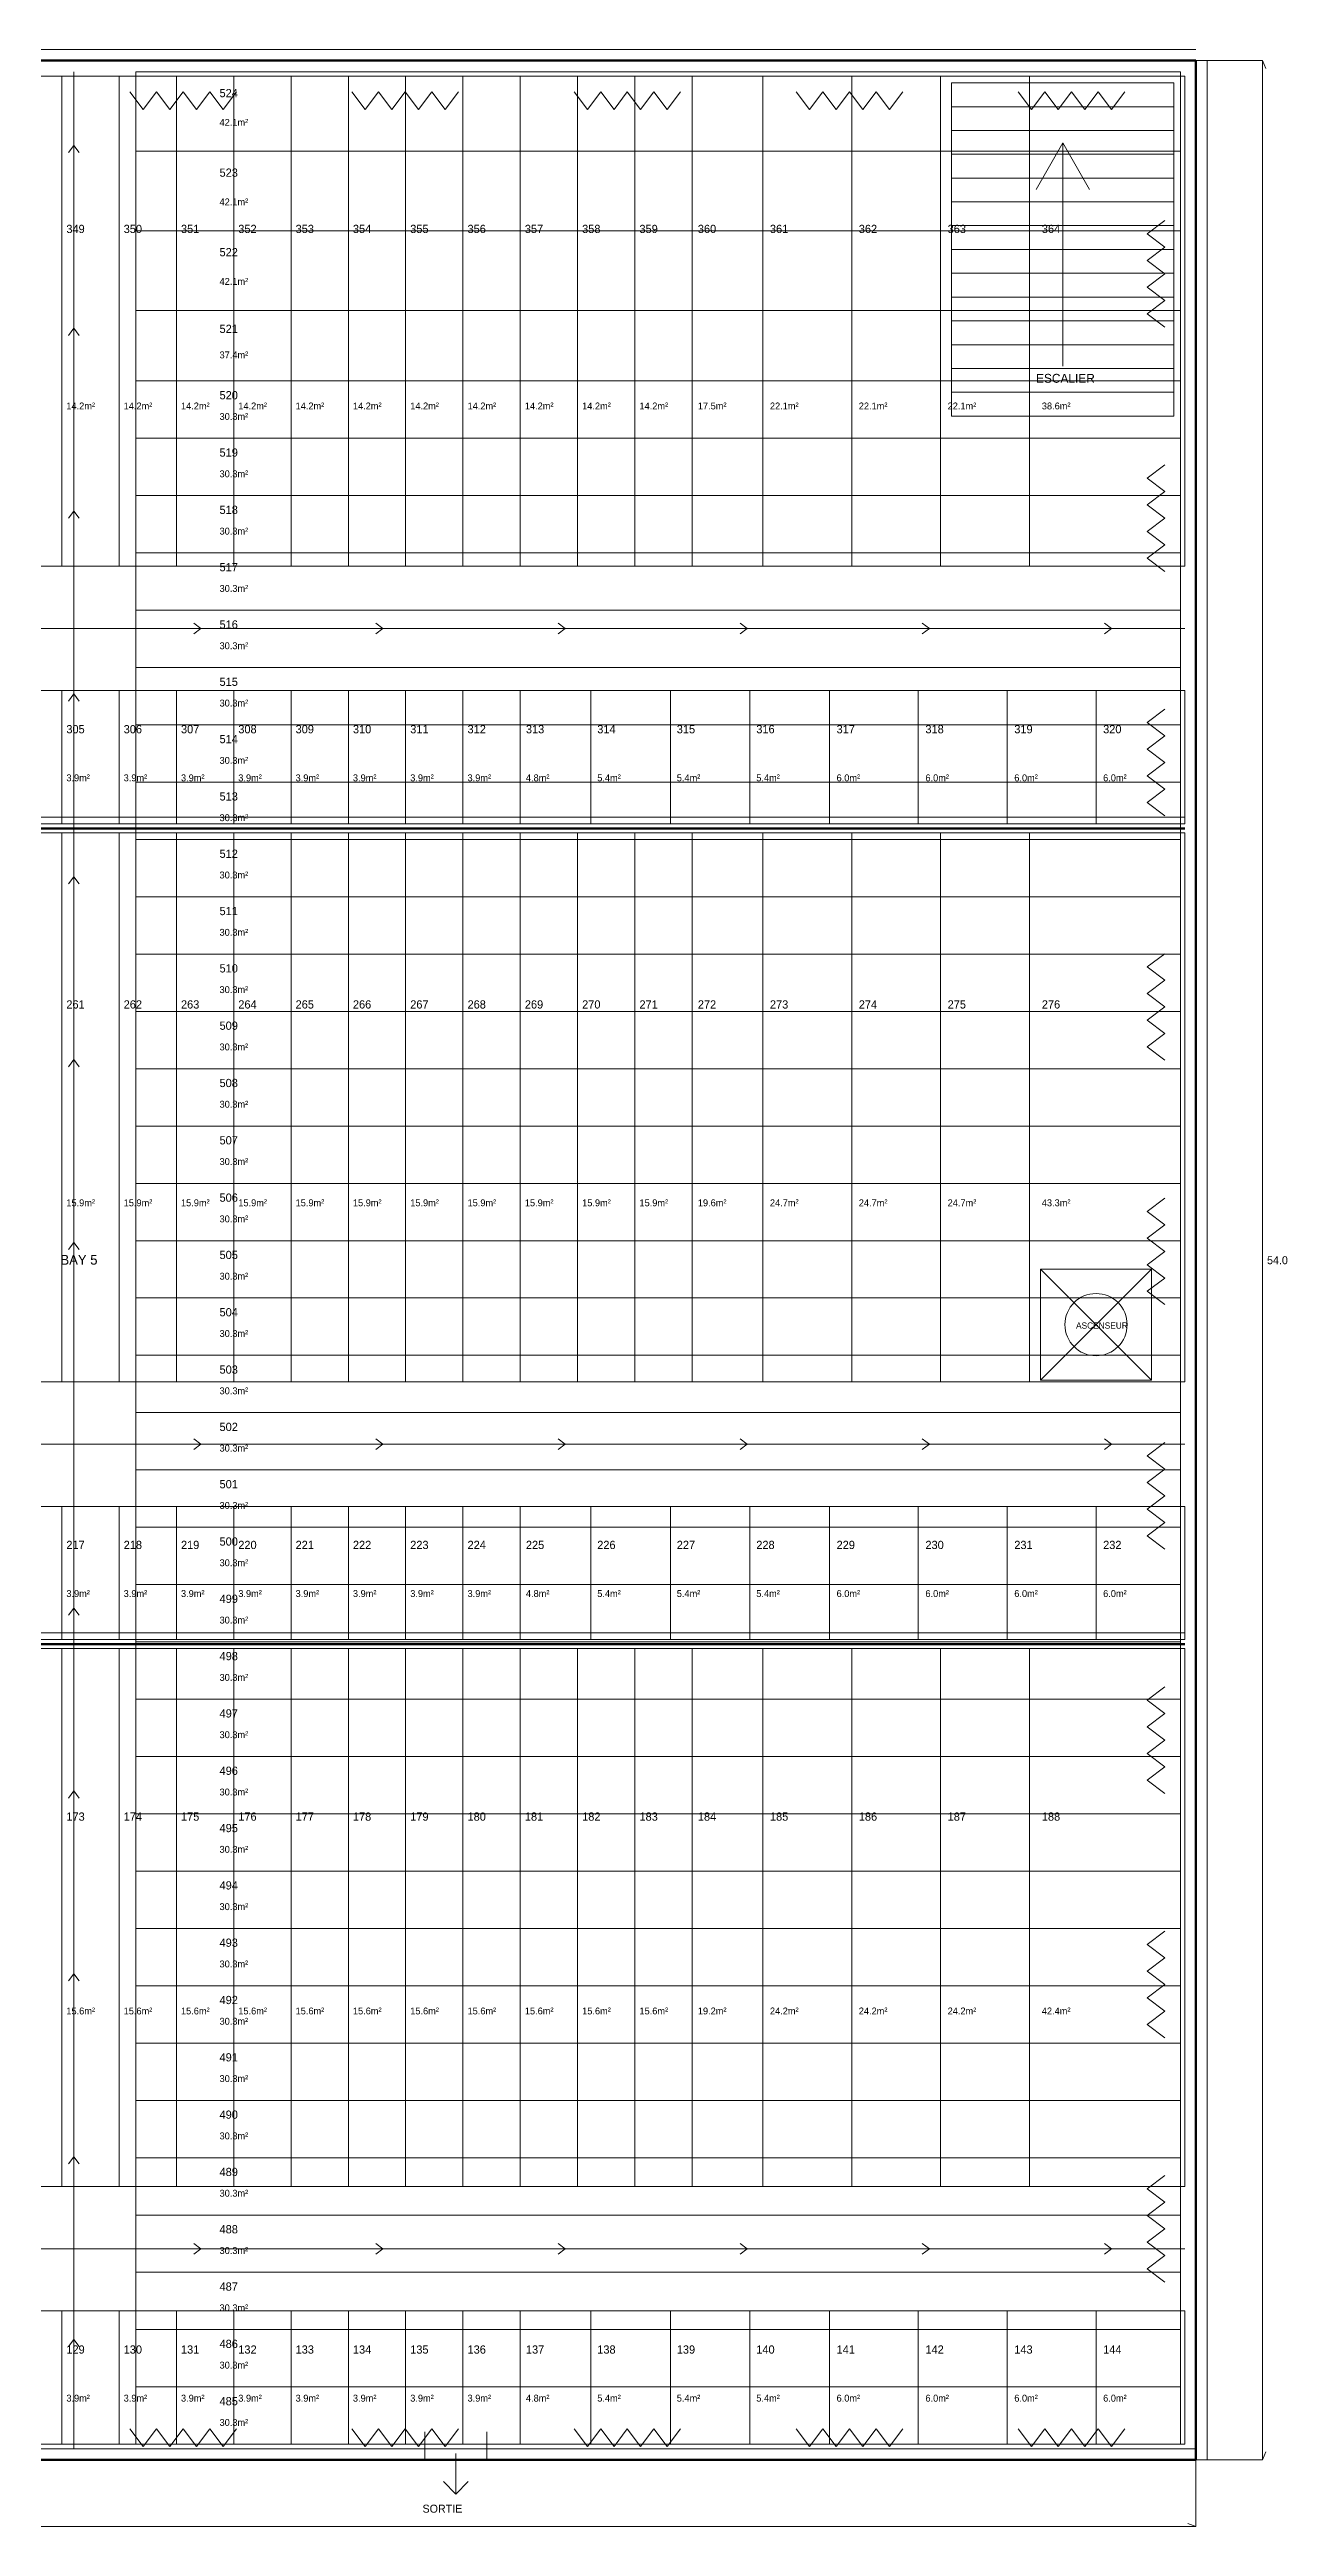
# Model space of a CAD drawing. Header units: millimetres. Extents: x -550 to 64059, y -5204 to 54250.
# Drawn here: x 36194 to 64059, y -1500 to 54250 of the extents above; entities that cross this region are included whole.
import ezdxf

# ---------------------------------------------------------------- set-up
doc = ezdxf.new("R2010")
doc.units = ezdxf.units.MM
for name, color, linetype, lineweight in [('Cote', 8, 'Continuous', 9), ('Fleche', 5, 'Continuous', 13), ('ligne circulation', 5, 'Continuous', 9), ('Mur', 250, 'Continuous', 50), ('Radiateur', 1, 'Continuous', 9), ('Texte', 7, 'Continuous', 0), ('Tole Blanche', 8, 'Continuous', 18)]:
    doc.layers.add(name, color=color, linetype=linetype, lineweight=lineweight)

msp = doc.modelspace()

# ---------------------------------------------------------------- linework, layer by layer
at = {"layer": 'Cote', "lineweight": 9}
for p, q in [((62000, 54000), (63500, 54000)), ((63500, 0), (63500, 54000)), ((63500, 54000), (63570, 53820)), ((62000, 0), (62000, -1500)), ((62000, 0), (63500, 0)), ((63500, 0), (63570, 180)), ((0, -1500), (62000, -1500)), ((62000, -1500), (61820, -1430))]:
    msp.add_line(p, q, dxfattribs=at)
at = {"layer": 'Fleche', "lineweight": 13}
for p, q in [((36740, 52092), (36620, 51932)), ((36740, 51692), (36740, 52092)), ((36740, 52092), (36860, 51932)), ((59000, 52150), (58400, 51100)), ((59000, 47125), (59000, 52150)), ((59000, 52150), (59600, 51100)), ((36740, 47977), (36620, 47817)), ((36740, 47577), (36740, 47977)), ((36740, 47977), (36860, 47817)), ((36740, 43862), (36620, 43702)), ((36740, 43462), (36740, 43862)), ((36740, 43862), (36860, 43702)), ((39600, 41220), (39440, 41340)), ((43700, 41220), (43540, 41340)), ((47800, 41220), (47640, 41340)), ((51900, 41220), (51740, 41340)), ((56000, 41220), (55840, 41340)), ((60100, 41220), (59940, 41340)), ((39200, 41220), (39600, 41220)), ((39600, 41220), (39440, 41100)), ((43300, 41220), (43700, 41220)), ((43700, 41220), (43540, 41100)), ((47400, 41220), (47800, 41220)), ((47800, 41220), (47640, 41100)), ((51500, 41220), (51900, 41220)), ((51900, 41220), (51740, 41100)), ((55600, 41220), (56000, 41220)), ((56000, 41220), (55840, 41100)), ((59700, 41220), (60100, 41220)), ((60100, 41220), (59940, 41100)), ((36740, 39746), (36620, 39586)), ((36740, 39346), (36740, 39746)), ((36740, 39746), (36860, 39586)), ((36740, 35631), (36620, 35471)), ((36740, 35231), (36740, 35631)), ((36740, 35631), (36860, 35471)), ((36740, 31515), (36620, 31355)), ((36740, 31115), (36740, 31515)), ((36740, 31515), (36860, 31355)), ((36740, 27400), (36620, 27240)), ((36740, 27000), (36740, 27400)), ((36740, 27400), (36860, 27240)), ((39200, 22860), (39600, 22860)), ((39600, 22860), (39440, 22980)), ((39600, 22860), (39440, 22740)), ((43300, 22860), (43700, 22860)), ((43700, 22860), (43540, 22980)), ((43700, 22860), (43540, 22740)), ((47400, 22860), (47800, 22860)), ((47800, 22860), (47640, 22980)), ((47800, 22860), (47640, 22740)), ((51500, 22860), (51900, 22860)), ((51900, 22860), (51740, 22980)), ((51900, 22860), (51740, 22740)), ((55600, 22860), (56000, 22860)), ((56000, 22860), (55840, 22980)), ((56000, 22860), (55840, 22740)), ((59700, 22860), (60100, 22860)), ((60100, 22860), (59940, 22980)), ((60100, 22860), (59940, 22740)), ((36740, 19169), (36620, 19009)), ((36740, 18769), (36740, 19169)), ((36740, 19169), (36860, 19009)), ((36740, 15054), (36620, 14894)), ((36740, 14654), (36740, 15054)), ((36740, 15054), (36860, 14894)), ((36740, 10938), (36620, 10778)), ((36740, 10538), (36740, 10938)), ((36740, 10938), (36860, 10778)), ((36740, 6823), (36620, 6663)), ((36740, 6423), (36740, 6823)), ((36740, 6823), (36860, 6663)), ((39200, 4750), (39600, 4750)), ((39600, 4750), (39440, 4870)), ((39600, 4750), (39440, 4630)), ((43300, 4750), (43700, 4750)), ((43700, 4750), (43540, 4870)), ((43700, 4750), (43540, 4630)), ((47400, 4750), (47800, 4750)), ((47800, 4750), (47640, 4870)), ((47800, 4750), (47640, 4630)), ((51500, 4750), (51900, 4750)), ((51900, 4750), (51740, 4870)), ((51900, 4750), (51740, 4630)), ((55600, 4750), (56000, 4750)), ((56000, 4750), (55840, 4870)), ((56000, 4750), (55840, 4630)), ((59700, 4750), (60100, 4750)), ((60100, 4750), (59940, 4870)), ((60100, 4750), (59940, 4630)), ((36740, 2708), (36620, 2548)), ((36740, 2308), (36740, 2708)), ((36740, 2708), (36860, 2548)), ((45340, 140), (45340, -770)), ((45340, -770), (45060, -490)), ((45340, -770), (45620, -490))]:
    msp.add_line(p, q, dxfattribs=at)
at = {"layer": 'ligne circulation', "lineweight": 9}
for p, q in [((36740, 250), (36740, 53750)), ((250, 41220), (61750, 41220)), ((250, 22860), (61750, 22860)), ((250, 4750), (61750, 4750))]:
    msp.add_line(p, q, dxfattribs=at)
at = {"layer": 'Mur', "lineweight": 18}
for p, q in [((62000, 54250), (0, 54250)), ((62250, 0), (62250, 54000)), ((250, 36970), (61750, 36970)), ((250, 18610), (61750, 18610)), ((0, 250), (62000, 250))]:
    msp.add_line(p, q, dxfattribs=at)
at = {"layer": 'Mur', "lineweight": 50}
for p, q in [((62000, 54000), (0, 54000)), ((62000, 0), (62000, 54000)), ((250, 36720), (61750, 36720)), ((250, 18360), (61750, 18360)), ((0, 0), (62000, 0))]:
    msp.add_line(p, q, dxfattribs=at)
at = {"layer": 'Mur', "lineweight": 9}
for p, q in [((56500, 52964), (61500, 52964)), ((56500, 52429), (61500, 52429)), ((56500, 51893), (61500, 51893)), ((56500, 51357), (61500, 51357)), ((56500, 50821), (61500, 50821)), ((56500, 50286), (61500, 50286)), ((56500, 49750), (61500, 49750)), ((56500, 49214), (61500, 49214)), ((56500, 48679), (61500, 48679)), ((56500, 48143), (61500, 48143)), ((56500, 47607), (61500, 47607)), ((56500, 47071), (61500, 47071)), ((56500, 46536), (61500, 46536)), ((58500, 24300), (61000, 26800)), ((61000, 24300), (58500, 26800)), ((44640, 0), (44640, 630)), ((46040, 0), (46040, 630))]:
    msp.add_line(p, q, dxfattribs=at)
at = {"layer": 'Mur', "lineweight": 25}
msp.add_line((44640, 0), (46040, 0), dxfattribs=at)
at = {"layer": 'Mur', "lineweight": 13}
for points in [[(56500, 46000), (61500, 46000), (61500, 53500), (56500, 53500)], [(58500, 24300), (61000, 24300), (61000, 26800), (58500, 26800)]]:
    msp.add_lwpolyline(points, close=True, dxfattribs=at)
at = {"layer": 'Mur', "lineweight": 9}
msp.add_circle((59750, 25550), 700, dxfattribs=at)
at = {"layer": 'Radiateur', "lineweight": 9}
for p, q in [((38000, 53300), (38300, 52900)), ((38300, 52900), (38600, 53300)), ((38600, 53300), (38900, 52900)), ((38900, 52900), (39200, 53300)), ((39200, 53300), (39500, 52900)), ((39500, 52900), (39800, 53300)), ((39800, 53300), (40100, 52900)), ((40100, 52900), (40400, 53300)), ((43000, 53300), (43300, 52900)), ((43300, 52900), (43600, 53300)), ((43600, 53300), (43900, 52900)), ((43900, 52900), (44200, 53300)), ((44200, 53300), (44500, 52900)), ((44500, 52900), (44800, 53300)), ((44800, 53300), (45100, 52900)), ((45100, 52900), (45400, 53300)), ((48000, 53300), (48300, 52900)), ((48300, 52900), (48600, 53300)), ((48600, 53300), (48900, 52900)), ((48900, 52900), (49200, 53300)), ((49200, 53300), (49500, 52900)), ((49500, 52900), (49800, 53300)), ((49800, 53300), (50100, 52900)), ((50100, 52900), (50400, 53300)), ((53000, 53300), (53300, 52900)), ((53300, 52900), (53600, 53300)), ((53600, 53300), (53900, 52900)), ((53900, 52900), (54200, 53300)), ((54200, 53300), (54500, 52900)), ((54500, 52900), (54800, 53300)), ((54800, 53300), (55100, 52900)), ((55100, 52900), (55400, 53300)), ((58000, 53300), (58300, 52900)), ((58300, 52900), (58600, 53300)), ((58600, 53300), (58900, 52900)), ((58900, 52900), (59200, 53300)), ((59200, 53300), (59500, 52900)), ((59500, 52900), (59800, 53300)), ((59800, 53300), (60100, 52900)), ((60100, 52900), (60400, 53300)), ((60900, 50100), (61300, 50400)), ((61300, 49800), (60900, 50100)), ((60900, 49500), (61300, 49800)), ((61300, 49200), (60900, 49500)), ((60900, 48900), (61300, 49200)), ((61300, 48600), (60900, 48900)), ((60900, 48300), (61300, 48600)), ((61300, 48000), (60900, 48300)), ((60900, 44600), (61300, 44900)), ((61300, 44300), (60900, 44600)), ((60900, 44000), (61300, 44300)), ((61300, 43700), (60900, 44000)), ((60900, 43400), (61300, 43700)), ((61300, 43100), (60900, 43400)), ((60900, 42800), (61300, 43100)), ((61300, 42500), (60900, 42800)), ((60900, 39100), (61300, 39400)), ((61300, 38800), (60900, 39100)), ((60900, 38500), (61300, 38800)), ((61300, 38200), (60900, 38500)), ((60900, 37900), (61300, 38200)), ((61300, 37600), (60900, 37900)), ((60900, 37300), (61300, 37600)), ((61300, 37000), (60900, 37300)), ((60900, 33600), (61300, 33900)), ((61300, 33300), (60900, 33600)), ((60900, 33000), (61300, 33300)), ((61300, 32700), (60900, 33000)), ((60900, 32400), (61300, 32700)), ((61300, 32100), (60900, 32400)), ((60900, 31800), (61300, 32100)), ((61300, 31500), (60900, 31800)), ((60900, 28100), (61300, 28400)), ((61300, 27800), (60900, 28100)), ((60900, 27500), (61300, 27800)), ((61300, 27200), (60900, 27500)), ((60900, 26900), (61300, 27200)), ((61300, 26600), (60900, 26900)), ((60900, 26300), (61300, 26600)), ((61300, 26000), (60900, 26300)), ((60900, 22600), (61300, 22900)), ((61300, 22300), (60900, 22600)), ((60900, 22000), (61300, 22300)), ((61300, 21700), (60900, 22000)), ((60900, 21400), (61300, 21700)), ((61300, 21100), (60900, 21400)), ((60900, 20800), (61300, 21100)), ((61300, 20500), (60900, 20800)), ((60900, 17100), (61300, 17400)), ((61300, 16800), (60900, 17100)), ((60900, 16500), (61300, 16800)), ((61300, 16200), (60900, 16500)), ((60900, 15900), (61300, 16200)), ((61300, 15600), (60900, 15900)), ((60900, 15300), (61300, 15600)), ((61300, 15000), (60900, 15300)), ((60900, 11600), (61300, 11900)), ((61300, 11300), (60900, 11600)), ((60900, 11000), (61300, 11300)), ((61300, 10700), (60900, 11000)), ((60900, 10400), (61300, 10700)), ((61300, 10100), (60900, 10400)), ((60900, 9800), (61300, 10100)), ((61300, 9500), (60900, 9800)), ((60900, 6100), (61300, 6400)), ((61300, 5800), (60900, 6100)), ((60900, 5500), (61300, 5800)), ((61300, 5200), (60900, 5500)), ((60900, 4900), (61300, 5200)), ((61300, 4600), (60900, 4900)), ((60900, 4300), (61300, 4600)), ((61300, 4000), (60900, 4300)), ((38000, 700), (38300, 300)), ((38300, 300), (38600, 700)), ((38600, 700), (38900, 300)), ((38900, 300), (39200, 700)), ((39200, 700), (39500, 300)), ((39500, 300), (39800, 700)), ((39800, 700), (40100, 300)), ((40100, 300), (40400, 700)), ((43000, 700), (43300, 300)), ((43300, 300), (43600, 700)), ((43600, 700), (43900, 300)), ((43900, 300), (44200, 700)), ((44200, 700), (44500, 300)), ((44500, 300), (44800, 700)), ((44800, 700), (45100, 300)), ((45100, 300), (45400, 700)), ((48000, 700), (48300, 300)), ((48300, 300), (48600, 700)), ((48600, 700), (48900, 300)), ((48900, 300), (49200, 700)), ((49200, 700), (49500, 300)), ((49500, 300), (49800, 700)), ((49800, 700), (50100, 300)), ((50100, 300), (50400, 700)), ((53000, 700), (53300, 300)), ((53300, 300), (53600, 700)), ((53600, 700), (53900, 300)), ((53900, 300), (54200, 700)), ((54200, 700), (54500, 300)), ((54500, 300), (54800, 700)), ((54800, 700), (55100, 300)), ((55100, 300), (55400, 700)), ((58000, 700), (58300, 300)), ((58300, 300), (58600, 700)), ((58600, 700), (58900, 300)), ((58900, 300), (59200, 700)), ((59200, 700), (59500, 300)), ((59500, 300), (59800, 700)), ((59800, 700), (60100, 300)), ((60100, 300), (60400, 700))]:
    msp.add_line(p, q, dxfattribs=at)
at = {"layer": 'Tole Blanche', "lineweight": 13}
for points in [[(35180, 42620), (36470, 42620), (36470, 53650), (35180, 53650)], [(36470, 42620), (37760, 42620), (37760, 53650), (36470, 53650)], [(37760, 42620), (39050, 42620), (39050, 53650), (37760, 53650)], [(38140, 51960), (61650, 51960), (61650, 53750), (38140, 53750)], [(39050, 42620), (40340, 42620), (40340, 53650), (39050, 53650)], [(40340, 42620), (41630, 42620), (41630, 53650), (40340, 53650)], [(41630, 42620), (42920, 42620), (42920, 53650), (41630, 53650)], [(42920, 42620), (44210, 42620), (44210, 53650), (42920, 53650)], [(44210, 42620), (45500, 42620), (45500, 53650), (44210, 53650)], [(45500, 42620), (46790, 42620), (46790, 53650), (45500, 53650)], [(46790, 42620), (48080, 42620), (48080, 53650), (46790, 53650)], [(48080, 42620), (49370, 42620), (49370, 53650), (48080, 53650)], [(49370, 42620), (50660, 42620), (50660, 53650), (49370, 53650)], [(50660, 42620), (52250, 42620), (52250, 53650), (50660, 53650)], [(52250, 42620), (54250, 42620), (54250, 53650), (52250, 53650)], [(54250, 42620), (56250, 42620), (56250, 53650), (54250, 53650)], [(56250, 42620), (58250, 42620), (58250, 53650), (56250, 53650)], [(58250, 42620), (61750, 42620), (61750, 53650), (58250, 53650)], [(38140, 50170), (61650, 50170), (61650, 51960), (38140, 51960)], [(38140, 48380), (61650, 48380), (61650, 50170), (38140, 50170)], [(38140, 46790), (61650, 46790), (61650, 48380), (38140, 48380)], [(38140, 45500), (61650, 45500), (61650, 46790), (38140, 46790)], [(38140, 44210), (61650, 44210), (61650, 45500), (38140, 45500)], [(38140, 42920), (61650, 42920), (61650, 44210), (38140, 44210)], [(38140, 41630), (61650, 41630), (61650, 42920), (38140, 42920)], [(38140, 40340), (61650, 40340), (61650, 41630), (38140, 41630)], [(38140, 39050), (61650, 39050), (61650, 40340), (38140, 40340)], [(35180, 36820), (36470, 36820), (36470, 39820), (35180, 39820)], [(36470, 36820), (37760, 36820), (37760, 39820), (36470, 39820)], [(37760, 36820), (39050, 36820), (39050, 39820), (37760, 39820)], [(39050, 36820), (40340, 36820), (40340, 39820), (39050, 39820)], [(40340, 36820), (41630, 36820), (41630, 39820), (40340, 39820)], [(41630, 36820), (42920, 36820), (42920, 39820), (41630, 39820)], [(42920, 36820), (44210, 36820), (44210, 39820), (42920, 39820)], [(44210, 36820), (45500, 36820), (45500, 39820), (44210, 39820)], [(45500, 36820), (46790, 36820), (46790, 39820), (45500, 39820)], [(46790, 36820), (48380, 36820), (48380, 39820), (46790, 39820)], [(48380, 36820), (50170, 36820), (50170, 39820), (48380, 39820)], [(50170, 36820), (51960, 36820), (51960, 39820), (50170, 39820)], [(51960, 36820), (53750, 36820), (53750, 39820), (51960, 39820)], [(53750, 36820), (55750, 36820), (55750, 39820), (53750, 39820)], [(55750, 36820), (57750, 36820), (57750, 39820), (55750, 39820)], [(57750, 36820), (59750, 36820), (59750, 39820), (57750, 39820)], [(59750, 36820), (61750, 36820), (61750, 39820), (59750, 39820)], [(38140, 37760), (61650, 37760), (61650, 39050), (38140, 39050)], [(38140, 36470), (61650, 36470), (61650, 37760), (38140, 37760)], [(35180, 24260), (36470, 24260), (36470, 36620), (35180, 36620)], [(36470, 24260), (37760, 24260), (37760, 36620), (36470, 36620)], [(37760, 24260), (39050, 24260), (39050, 36620), (37760, 36620)], [(38140, 35180), (61650, 35180), (61650, 36470), (38140, 36470)], [(39050, 24260), (40340, 24260), (40340, 36620), (39050, 36620)], [(40340, 24260), (41630, 24260), (41630, 36620), (40340, 36620)], [(41630, 24260), (42920, 24260), (42920, 36620), (41630, 36620)], [(42920, 24260), (44210, 24260), (44210, 36620), (42920, 36620)], [(44210, 24260), (45500, 24260), (45500, 36620), (44210, 36620)], [(45500, 24260), (46790, 24260), (46790, 36620), (45500, 36620)], [(46790, 24260), (48080, 24260), (48080, 36620), (46790, 36620)], [(48080, 24260), (49370, 24260), (49370, 36620), (48080, 36620)], [(49370, 24260), (50660, 24260), (50660, 36620), (49370, 36620)], [(50660, 24260), (52250, 24260), (52250, 36620), (50660, 36620)], [(52250, 24260), (54250, 24260), (54250, 36620), (52250, 36620)], [(54250, 24260), (56250, 24260), (56250, 36620), (54250, 36620)], [(56250, 24260), (58250, 24260), (58250, 36620), (56250, 36620)], [(58250, 24260), (61750, 24260), (61750, 36620), (58250, 36620)], [(38140, 33890), (61650, 33890), (61650, 35180), (38140, 35180)], [(38140, 32600), (61650, 32600), (61650, 33890), (38140, 33890)], [(38140, 31310), (61650, 31310), (61650, 32600), (38140, 32600)], [(38140, 30020), (61650, 30020), (61650, 31310), (38140, 31310)], [(38140, 28730), (61650, 28730), (61650, 30020), (38140, 30020)], [(38140, 27440), (61650, 27440), (61650, 28730), (38140, 28730)], [(38140, 26150), (61650, 26150), (61650, 27440), (38140, 27440)], [(38140, 24860), (61650, 24860), (61650, 26150), (38140, 26150)], [(38140, 23570), (61650, 23570), (61650, 24860), (38140, 24860)], [(38140, 22280), (61650, 22280), (61650, 23570), (38140, 23570)], [(38140, 20990), (61650, 20990), (61650, 22280), (38140, 22280)], [(35180, 18460), (36470, 18460), (36470, 21460), (35180, 21460)], [(36470, 18460), (37760, 18460), (37760, 21460), (36470, 21460)], [(37760, 18460), (39050, 18460), (39050, 21460), (37760, 21460)], [(39050, 18460), (40340, 18460), (40340, 21460), (39050, 21460)], [(40340, 18460), (41630, 18460), (41630, 21460), (40340, 21460)], [(41630, 18460), (42920, 18460), (42920, 21460), (41630, 21460)], [(42920, 18460), (44210, 18460), (44210, 21460), (42920, 21460)], [(44210, 18460), (45500, 18460), (45500, 21460), (44210, 21460)], [(45500, 18460), (46790, 18460), (46790, 21460), (45500, 21460)], [(46790, 18460), (48380, 18460), (48380, 21460), (46790, 21460)], [(48380, 18460), (50170, 18460), (50170, 21460), (48380, 21460)], [(50170, 18460), (51960, 18460), (51960, 21460), (50170, 21460)], [(51960, 18460), (53750, 18460), (53750, 21460), (51960, 21460)], [(53750, 18460), (55750, 18460), (55750, 21460), (53750, 21460)], [(55750, 18460), (57750, 18460), (57750, 21460), (55750, 21460)], [(57750, 18460), (59750, 18460), (59750, 21460), (57750, 21460)], [(59750, 18460), (61750, 18460), (61750, 21460), (59750, 21460)], [(38140, 19700), (61650, 19700), (61650, 20990), (38140, 20990)], [(38140, 18410), (61650, 18410), (61650, 19700), (38140, 19700)], [(38140, 17120), (61650, 17120), (61650, 18410), (38140, 18410)], [(35180, 6150), (36470, 6150), (36470, 18260), (35180, 18260)], [(36470, 6150), (37760, 6150), (37760, 18260), (36470, 18260)], [(37760, 6150), (39050, 6150), (39050, 18260), (37760, 18260)], [(39050, 6150), (40340, 6150), (40340, 18260), (39050, 18260)], [(40340, 6150), (41630, 6150), (41630, 18260), (40340, 18260)], [(41630, 6150), (42920, 6150), (42920, 18260), (41630, 18260)], [(42920, 6150), (44210, 6150), (44210, 18260), (42920, 18260)], [(44210, 6150), (45500, 6150), (45500, 18260), (44210, 18260)], [(45500, 6150), (46790, 6150), (46790, 18260), (45500, 18260)], [(46790, 6150), (48080, 6150), (48080, 18260), (46790, 18260)], [(48080, 6150), (49370, 6150), (49370, 18260), (48080, 18260)], [(49370, 6150), (50660, 6150), (50660, 18260), (49370, 18260)], [(50660, 6150), (52250, 6150), (52250, 18260), (50660, 18260)], [(52250, 6150), (54250, 6150), (54250, 18260), (52250, 18260)], [(54250, 6150), (56250, 6150), (56250, 18260), (54250, 18260)], [(56250, 6150), (58250, 6150), (58250, 18260), (56250, 18260)], [(58250, 6150), (61750, 6150), (61750, 18260), (58250, 18260)], [(38140, 15830), (61650, 15830), (61650, 17120), (38140, 17120)], [(38140, 14540), (61650, 14540), (61650, 15830), (38140, 15830)], [(38140, 13250), (61650, 13250), (61650, 14540), (38140, 14540)], [(38140, 11960), (61650, 11960), (61650, 13250), (38140, 13250)], [(38140, 10670), (61650, 10670), (61650, 11960), (38140, 11960)], [(38140, 9380), (61650, 9380), (61650, 10670), (38140, 10670)], [(38140, 8090), (61650, 8090), (61650, 9380), (38140, 9380)], [(38140, 6800), (61650, 6800), (61650, 8090), (38140, 8090)], [(38140, 5510), (61650, 5510), (61650, 6800), (38140, 6800)], [(38140, 4220), (61650, 4220), (61650, 5510), (38140, 5510)], [(38140, 2930), (61650, 2930), (61650, 4220), (38140, 4220)], [(35180, 350), (36470, 350), (36470, 3350), (35180, 3350)], [(36470, 350), (37760, 350), (37760, 3350), (36470, 3350)], [(37760, 350), (39050, 350), (39050, 3350), (37760, 3350)], [(39050, 350), (40340, 350), (40340, 3350), (39050, 3350)], [(40340, 350), (41630, 350), (41630, 3350), (40340, 3350)], [(41630, 350), (42920, 350), (42920, 3350), (41630, 3350)], [(42920, 350), (44210, 350), (44210, 3350), (42920, 3350)], [(44210, 350), (45500, 350), (45500, 3350), (44210, 3350)], [(45500, 350), (46790, 350), (46790, 3350), (45500, 3350)], [(46790, 350), (48380, 350), (48380, 3350), (46790, 3350)], [(48380, 350), (50170, 350), (50170, 3350), (48380, 3350)], [(50170, 350), (51960, 350), (51960, 3350), (50170, 3350)], [(51960, 350), (53750, 350), (53750, 3350), (51960, 3350)], [(53750, 350), (55750, 350), (55750, 3350), (53750, 3350)], [(55750, 350), (57750, 350), (57750, 3350), (55750, 3350)], [(57750, 350), (59750, 350), (59750, 3350), (57750, 3350)], [(59750, 350), (61750, 350), (61750, 3350), (59750, 3350)], [(38140, 1640), (61650, 1640), (61650, 2930), (38140, 2930)], [(38140, 350), (61650, 350), (61650, 1640), (38140, 1640)]]:
    msp.add_lwpolyline(points, close=True, dxfattribs=at)

# ---------------------------------------------------------------- texts
at = {"layer": 'Cote'}
msp.add_text('54.0', height=180, dxfattribs=at).set_placement((63600, 26910))
at = {"layer": 'Texte'}
for s, height, p in [('524', 185, (40021, 53177)), ('42.1m²', 155, (40021, 52533)), ('523', 185, (40021, 51387)), ('42.1m²', 155, (40021, 50743)), ('349', 185, (36573, 50120)), ('350', 185, (37863, 50120)), ('351', 185, (39153, 50120)), ('352', 185, (40443, 50120)), ('353', 185, (41733, 50120)), ('354', 185, (43023, 50120)), ('355', 185, (44313, 50120)), ('356', 185, (45603, 50120)), ('357', 185, (46893, 50120)), ('358', 185, (48183, 50120)), ('359', 185, (49473, 50120)), ('360', 185, (50787, 50120)), ('361', 185, (52410, 50120)), ('362', 185, (54410, 50120)), ('363', 185, (56410, 50120)), ('364', 185, (58530, 50120)), ('522', 185, (40021, 49597)), ('42.1m²', 155, (40021, 48953)), ('521', 185, (40021, 47871)), ('37.4m²', 155, (40021, 47299)), ('ESCALIER', 200, (58400, 46750)), ('14.2m²', 155, (36573, 46150)), ('14.2m²', 155, (37863, 46150)), ('14.2m²', 155, (39153, 46150)), ('520', 185, (40021, 46377)), ('14.2m²', 155, (40443, 46150)), ('14.2m²', 155, (41733, 46150)), ('14.2m²', 155, (43023, 46150)), ('14.2m²', 155, (44313, 46150)), ('14.2m²', 155, (45603, 46150)), ('14.2m²', 155, (46893, 46150)), ('14.2m²', 155, (48183, 46150)), ('14.2m²', 155, (49473, 46150)), ('17.5m²', 155, (50787, 46150)), ('22.1m²', 155, (52410, 46150)), ('22.1m²', 155, (54410, 46150)), ('22.1m²', 155, (56410, 46150)), ('38.6m²', 155, (58530, 46150)), ('30.3m²', 155, (40021, 45913)), ('519', 185, (40021, 45087)), ('30.3m²', 155, (40021, 44623)), ('30.3m²', 155, (40021, 43333)), ('518', 185, (40021, 43797)), ('517', 185, (40021, 42507)), ('30.3m²', 155, (40021, 42043)), ('516', 185, (40021, 41217)), ('30.3m²', 155, (40021, 40753)), ('30.3m²', 155, (40021, 39463)), ('515', 185, (40021, 39927)), ('305', 185, (36573, 38860)), ('306', 185, (37863, 38860)), ('307', 185, (39153, 38860)), ('308', 185, (40443, 38860)), ('309', 185, (41733, 38860)), ('310', 185, (43023, 38860)), ('311', 185, (44313, 38860)), ('312', 185, (45603, 38860)), ('313', 185, (46917, 38860)), ('314', 185, (48523, 38860)), ('315', 185, (50313, 38860)), ('316', 185, (52103, 38860)), ('317', 185, (53910, 38860)), ('318', 185, (55910, 38860)), ('319', 185, (57910, 38860)), ('320', 185, (59910, 38860)), ('514', 185, (40021, 38637)), ('3.9m²', 155, (36573, 37780)), ('3.9m²', 155, (37863, 37780)), ('3.9m²', 155, (39153, 37780)), ('30.3m²', 155, (40021, 38173)), ('3.9m²', 155, (40443, 37780)), ('3.9m²', 155, (41733, 37780)), ('3.9m²', 155, (43023, 37780)), ('3.9m²', 155, (44313, 37780)), ('3.9m²', 155, (45603, 37780)), ('4.8m²', 155, (46917, 37780)), ('5.4m²', 155, (48523, 37780)), ('5.4m²', 155, (50313, 37780)), ('5.4m²', 155, (52103, 37780)), ('6.0m²', 155, (53910, 37780)), ('6.0m²', 155, (55910, 37780)), ('6.0m²', 155, (57910, 37780)), ('6.0m²', 155, (59910, 37780)), ('513', 185, (40021, 37347)), ('30.3m²', 155, (40021, 36883)), ('512', 185, (40021, 36057)), ('30.3m²', 155, (40021, 35593)), ('511', 185, (40021, 34767)), ('30.3m²', 155, (40021, 34303)), ('510', 185, (40021, 33477)), ('30.3m²', 155, (40021, 33013)), ('261', 185, (36573, 32665)), ('262', 185, (37863, 32665)), ('263', 185, (39153, 32665)), ('509', 185, (40021, 32187)), ('264', 185, (40443, 32665)), ('265', 185, (41733, 32665)), ('266', 185, (43023, 32665)), ('267', 185, (44313, 32665)), ('268', 185, (45603, 32665)), ('269', 185, (46893, 32665)), ('270', 185, (48183, 32665)), ('271', 185, (49473, 32665)), ('272', 185, (50787, 32665)), ('273', 185, (52410, 32665)), ('274', 185, (54410, 32665)), ('275', 185, (56410, 32665)), ('276', 185, (58530, 32665)), ('30.3m²', 155, (40021, 31723)), ('508', 185, (40021, 30897)), ('30.3m²', 155, (40021, 30433)), ('507', 185, (40021, 29607)), ('30.3m²', 155, (40021, 29143)), ('506', 185, (40021, 28317)), ('15.9m²', 155, (36573, 28215)), ('15.9m²', 155, (37863, 28215)), ('15.9m²', 155, (39153, 28215)), ('30.3m²', 155, (40021, 27853)), ('15.9m²', 155, (40443, 28215)), ('15.9m²', 155, (41733, 28215)), ('15.9m²', 155, (43023, 28215)), ('15.9m²', 155, (44313, 28215)), ('15.9m²', 155, (45603, 28215)), ('15.9m²', 155, (46893, 28215)), ('15.9m²', 155, (48183, 28215)), ('15.9m²', 155, (49473, 28215)), ('19.6m²', 155, (50787, 28215)), ('24.7m²', 155, (52410, 28215)), ('24.7m²', 155, (54410, 28215)), ('24.7m²', 155, (56410, 28215)), ('43.3m²', 155, (58530, 28215)), ('BAY 5', 220, (36440, 26900)), ('505', 185, (40021, 27027)), ('30.3m²', 155, (40021, 26563)), ('504', 185, (40021, 25737)), ('30.3m²', 155, (40021, 25273)), ('ASCENSEUR', 140, (59300, 25460)), ('503', 185, (40021, 24447)), ('30.3m²', 155, (40021, 23983)), ('502', 185, (40021, 23157)), ('30.3m²', 155, (40021, 22693)), ('501', 185, (40021, 21867)), ('30.3m²', 155, (40021, 21403)), ('217', 185, (36573, 20500)), ('218', 185, (37863, 20500)), ('219', 185, (39153, 20500)), ('500', 185, (40021, 20577)), ('220', 185, (40443, 20500)), ('221', 185, (41733, 20500)), ('222', 185, (43023, 20500)), ('223', 185, (44313, 20500)), ('224', 185, (45603, 20500)), ('225', 185, (46917, 20500)), ('226', 185, (48523, 20500)), ('227', 185, (50313, 20500)), ('228', 185, (52103, 20500)), ('229', 185, (53910, 20500)), ('230', 185, (55910, 20500)), ('231', 185, (57910, 20500)), ('232', 185, (59910, 20500)), ('30.3m²', 155, (40021, 20113)), ('3.9m²', 155, (36573, 19420)), ('3.9m²', 155, (37863, 19420)), ('3.9m²', 155, (39153, 19420)), ('3.9m²', 155, (40443, 19420)), ('3.9m²', 155, (41733, 19420)), ('3.9m²', 155, (43023, 19420)), ('3.9m²', 155, (44313, 19420)), ('3.9m²', 155, (45603, 19420)), ('4.8m²', 155, (46917, 19420)), ('5.4m²', 155, (48523, 19420)), ('5.4m²', 155, (50313, 19420)), ('5.4m²', 155, (52103, 19420)), ('6.0m²', 155, (53910, 19420)), ('6.0m²', 155, (55910, 19420)), ('6.0m²', 155, (57910, 19420)), ('6.0m²', 155, (59910, 19420)), ('499', 185, (40021, 19287)), ('30.3m²', 155, (40021, 18823)), ('498', 185, (40021, 17997)), ('30.3m²', 155, (40021, 17533)), ('497', 185, (40021, 16707)), ('30.3m²', 155, (40021, 16243)), ('496', 185, (40021, 15417)), ('30.3m²', 155, (40021, 14953)), ('173', 185, (36573, 14385)), ('174', 185, (37863, 14385)), ('175', 185, (39153, 14385)), ('176', 185, (40443, 14385)), ('177', 185, (41733, 14385)), ('178', 185, (43023, 14385)), ('179', 185, (44313, 14385)), ('180', 185, (45603, 14385)), ('181', 185, (46893, 14385)), ('182', 185, (48183, 14385)), ('183', 185, (49473, 14385)), ('184', 185, (50787, 14385)), ('185', 185, (52410, 14385)), ('186', 185, (54410, 14385)), ('187', 185, (56410, 14385)), ('188', 185, (58530, 14385)), ('495', 185, (40021, 14127)), ('30.3m²', 155, (40021, 13663)), ('494', 185, (40021, 12837)), ('30.3m²', 155, (40021, 12373)), ('493', 185, (40021, 11547)), ('30.3m²', 155, (40021, 11083)), ('15.6m²', 155, (36573, 10025)), ('15.6m²', 155, (37863, 10025)), ('15.6m²', 155, (39153, 10025)), ('492', 185, (40021, 10257)), ('15.6m²', 155, (40443, 10025)), ('15.6m²', 155, (41733, 10025)), ('15.6m²', 155, (43023, 10025)), ('15.6m²', 155, (44313, 10025)), ('15.6m²', 155, (45603, 10025)), ('15.6m²', 155, (46893, 10025)), ('15.6m²', 155, (48183, 10025)), ('15.6m²', 155, (49473, 10025)), ('19.2m²', 155, (50787, 10025)), ('24.2m²', 155, (52410, 10025)), ('24.2m²', 155, (54410, 10025)), ('24.2m²', 155, (56410, 10025)), ('42.4m²', 155, (58530, 10025)), ('30.3m²', 155, (40021, 9793)), ('491', 185, (40021, 8967)), ('30.3m²', 155, (40021, 8503)), ('490', 185, (40021, 7677)), ('30.3m²', 155, (40021, 7213)), ('489', 185, (40021, 6387)), ('30.3m²', 155, (40021, 5923)), ('488', 185, (40021, 5097)), ('30.3m²', 155, (40021, 4633)), ('487', 185, (40021, 3807)), ('30.3m²', 155, (40021, 3343)), ('129', 185, (36573, 2390)), ('130', 185, (37863, 2390)), ('131', 185, (39153, 2390)), ('486', 185, (40021, 2517)), ('132', 185, (40443, 2390)), ('133', 185, (41733, 2390)), ('134', 185, (43023, 2390)), ('135', 185, (44313, 2390)), ('136', 185, (45603, 2390)), ('137', 185, (46917, 2390)), ('138', 185, (48523, 2390)), ('139', 185, (50313, 2390)), ('140', 185, (52103, 2390)), ('141', 185, (53910, 2390)), ('142', 185, (55910, 2390)), ('143', 185, (57910, 2390)), ('144', 185, (59910, 2390)), ('30.3m²', 155, (40021, 2053)), ('3.9m²', 155, (36573, 1310)), ('3.9m²', 155, (37863, 1310)), ('3.9m²', 155, (39153, 1310)), ('485', 185, (40021, 1227)), ('3.9m²', 155, (40443, 1310)), ('3.9m²', 155, (41733, 1310)), ('3.9m²', 155, (43023, 1310)), ('3.9m²', 155, (44313, 1310)), ('3.9m²', 155, (45603, 1310)), ('4.8m²', 155, (46917, 1310)), ('5.4m²', 155, (48523, 1310)), ('5.4m²', 155, (50313, 1310)), ('5.4m²', 155, (52103, 1310)), ('6.0m²', 155, (53910, 1310)), ('6.0m²', 155, (55910, 1310)), ('6.0m²', 155, (57910, 1310)), ('6.0m²', 155, (59910, 1310)), ('30.3m²', 155, (40021, 763)), ('SORTIE', 180, (44590, -1190))]:
    msp.add_text(s, height=height, dxfattribs=at).set_placement(p)

doc.saveas('drawing.dxf')
